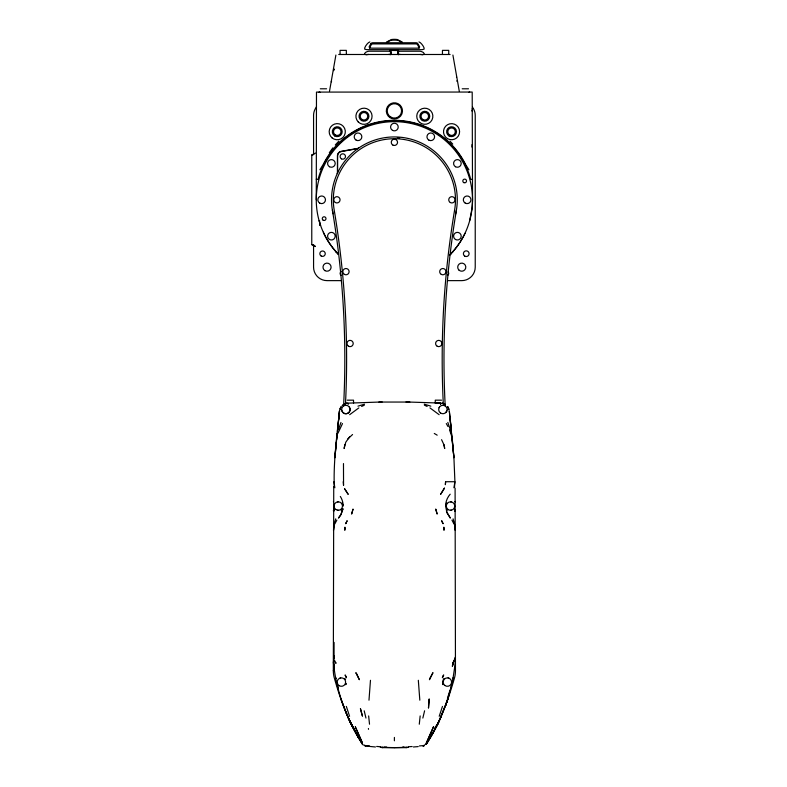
<?xml version="1.0" encoding="UTF-8"?>
<svg xmlns="http://www.w3.org/2000/svg" width="787" height="787" viewBox="0 0 787 787"><rect width="100%" height="100%" fill="white"/><g stroke="black" fill="none" stroke-linecap="round" stroke-linejoin="round"><path stroke-width="1.18" d="M390.824 53.978L390.647 51.873L389.014 51.244L369.398 51.214A5.716 4.948 0 0 0 367.244 51.588L365.453 52.444L364.499 53.91M448.423 409.22L448.777 409.584L447.99 409.673M455.191 509.651L455.171 511.107L455.142 509.651M334.082 642.428L334.022 670.672L333.324 670.78A27.27 27.102 0 0 0 334.564 678.837C341.046 701.679 349.32 724.197 362.463 744.138C346.644 719.377 336.187 691.193 333.324 661.877M348.002 403.613C348.11 404.833 348.759 402.895 348.12 403.908M334.003 509.651C334.072 505.303 333.983 514 334.052 509.651M394.444 747.65L408.502 747.276A4.476 4.447 0 0 0 407.45 747.463A4.476 4.447 0 0 1 406.161 747.65L382.639 747.65L382.639 747.099M440.474 404.016C440.189 402.55 440.897 405.049 440.671 403.751M333.422 501.604L333.422 501.496M343.201 481.723L343.555 485.313L343.476 463.563M333.737 486.563L333.324 670.78M450.921 687.72L450.587 687.149M334.298 487.428C333.314 461.831 336.866 436.303 339.502 410.873L337.485 431.315L339.502 410.873M455.329 510.802L454.906 510.281L455.309 510.92M455.368 501.408L454.935 501.831L455.378 501.604M440.769 403.131L435.978 402.855M420.16 715.924L419.284 724.217M333.914 510.517L333.481 511.009L333.924 510.556M368.985 700.184L370.47 680.293M464.999 233.345L464.999 233.345A78.129 78.129 -45 0 1 450.361 254.329M454.493 487.428L454.916 481.723L453.922 457.759L452.161 437.7M318.961 92.217L319.778 92.207M340.377 409.279C339.177 410.283 341.125 408.522 340.81 409.673M338.587 419.255L338.931 416.589L338.843 417.484M445.58 482.185L445.363 484.684L445.59 481.723L454.916 481.723L453.942 487.773M337.19 433.696L334.868 457.759L336.413 442.137M334.072 524.496L333.501 530.261L334.072 524.496L335.705 518.849M336.649 439.726L337.249 433.716M316.266 107.002L316.099 107.524A13.468 13.468 0 0 0 313.57 115.384L313.57 153.16A1.8 1.8 0 0 1 311.839 154.96M338.626 418.851L338.754 417.759M442.54 682.25L442.717 680.834M455.466 661.877L452.722 680.401L448.069 698.541L445.481 705.752L448.413 696.908L445.481 705.752M329.497 91.292L335.892 55.051M455.161 657.332L452.309 666.274L453.45 663.559M469.672 220.763L472.141 207.611L472.534 199.8L472.2 92.049L316.482 92.089L316.266 199.8M422.845 718.069L424.606 710.789M333.481 510.92L333.511 510.291L333.472 510.871M331.268 81.838L331.593 81.081M447.449 698.344L449.967 690.268M452.122 683.352L453.194 679.889M445.167 706.106L438.113 723.538L426.161 744.384A4.565 4.535 1.1 0 0 426.338 744.138C439.628 724.286 447.626 701.62 454.237 678.837A27.27 27.102 0 0 0 455.466 670.78L455.093 488.176M439.215 716.288L442.461 706.411M471.885 110.977L472.19 110.101M338.636 429.102L340.978 422.422M344.844 444.694L344.106 448.531L345.768 442.225L349.595 436.883M441.989 403.416L441.861 403.416M337.938 433.283L342.512 423.554M448.069 698.541L438.113 723.538L426.338 744.138M446.898 410.844L445.954 412.526L446.249 412.083M334.75 524.034L336.866 520.069M436.834 725.703L441.025 716.829L432.683 733.533M446.229 504.133L446.741 503.09M434.729 728.123L435.909 726.027M429.81 738.255L433.844 731.359M439.067 407.725L439.51 406.997M319.876 169.766L323.182 164.513A79.477 79.477 0 0 1 465.609 164.513L468.914 169.766M329.32 152.717L332.901 147.799M443.248 679.506L443.917 678.542M341.105 510.183L341.932 509.248M347.549 439.205L352.566 434.522M335.282 144.936L338.803 141.178M449.446 255.254L450.253 254.437M315.351 153.042L313.344 154.685L311.77 154.96L311.77 244.649L313.344 244.914L315.351 246.547L314.249 245.475M349.664 414.69L358.833 407.912M448.423 409.456L448.649 409.515M386.437 42.065L391.552 39.507A19.311 16.724 0 0 1 397.238 39.507L402.354 42.065M387.352 42.036L390.637 40.393A22.006 19.055 0 0 1 398.163 40.393L401.439 42.036M456.46 77.136L456.637 77.136M361.627 406.456L364.273 405.246M346.29 403.377L346.575 403.298M338.243 687.199C337.918 687.907 337.771 686.392 337.889 687.749M357.957 406.161L364.46 404.203M339.964 678.119L340.673 677.922M365.965 54.795L368.749 54.421M358.351 148.29L341.135 151.33A4.486 4.486 0 0 0 337.426 155.757L337.426 173.229M424.301 53.9L423.406 52.493L421.557 51.588A5.716 4.948 0 0 0 419.402 51.224L399.806 51.244L398.173 51.883L398.006 53.978A2.243 1.062 0 0 0 398.665 54.736M472.534 179.22L470.764 179.456A79.034 79.034 0 0 0 318.027 179.456L316.266 179.22M450.528 510.281L451.492 510.173M337.584 501.89L338.262 501.831M413.362 746.981L418.222 746.597M369.841 41.927C367.529 42.282 362.305 50.024 365.719 49.424A2.695 1.269 0 0 0 367.283 49.66L421.517 49.66A2.695 1.269 0 0 0 423.081 49.424C426.505 50.024 421.212 42.252 418.959 41.927M347.815 403.121L347.205 403.18L382.128 401.96M336.256 678.463L335.744 678.089L336.265 678.433M403.377 747.316C399.166 747.375 407.696 747.296 403.377 747.365M338.715 54.49L450.085 54.49M320.299 88.793L326.595 88.793M462.205 88.793L468.491 88.793M341.145 280.634L327.038 280.634A13.468 13.468 0 0 1 313.57 267.157L313.57 244.767M447.655 280.634L461.753 280.634A13.468 13.468 0 0 0 475.23 267.157L475.23 115.384A13.468 13.468 0 0 0 472.702 107.524L472.534 107.002M347.244 400.17L353.53 400.17L353.53 403.269M441.546 400.17L435.26 400.17L435.26 403.269M378.931 402.049L409.86 402.049M468.983 92.207L469.652 92.03M406.013 401.95L440.858 403.082M394.346 747.65L380.298 747.276A4.476 4.447 0 0 1 381.351 747.463A4.476 4.447 0 0 0 382.639 747.65M420.042 54.421L422.835 54.795M366.998 745.673L369.408 745.86M376.668 746.44L380.298 746.735A4.496 4.496 0 0 1 380.652 746.765M375.438 746.981L364.942 745.968L365.709 746.115M450.528 501.831L451.217 501.89M337.446 510.202L338.262 510.281M319.65 92.03L319.817 92.207M448.118 677.922L448.875 678.138M424.252 404.174L430.843 406.161M424.39 405.187L427.144 406.446M434.276 433.46L437.188 435.172M429.968 407.912L439.136 414.69M449.997 141.178L452.751 144.07M362.63 744.384L363.289 745.073M446.977 509.405L447.695 510.183M344.883 678.542L345.552 679.496M451.935 520.069L454.109 524.211M349.369 407.105C352.566 413.145 343.712 416.657 341.824 410.607M362.463 744.138L349.979 722.102L340.732 698.541M446.288 423.554L447.97 426.515M441.576 439.677L444.055 444.989L444.685 448.531L443.947 444.694M342.079 503.139L342.847 505.175L342.591 504.192M335.587 662.487L335.99 663.313L334.819 660.824M347.765 716.829L359.079 738.56L350.363 722.555L352.458 726.676L345.67 711.851M323.378 232.175L323.644 232.755M449.574 429.909L451.935 436.942M446.455 511.393L450.331 518.082L446.937 512.76L445.619 506.11A17.452 17.137 -58.9 0 1 450.194 494.206M447.823 422.422L450.479 430.233M346.339 706.411L349.585 716.288M319.099 220.655L320.584 225.436M337.043 684.503L338.115 687.966M453.086 518.849L454.729 524.496L455.289 530.261L454.729 524.496M334.849 487.773L333.885 481.723M364.194 710.809L365.955 718.069M369.516 724.217L368.641 715.924M452.909 55.051L459.293 91.292M450.184 419.255L449.869 416.589L453.922 457.759L449.298 410.873L451.285 428.925M368.405 728.496L368.503 729.323M418.33 680.293L419.815 700.184M406.161 747.099L406.161 747.65M448.738 54.49L448.738 50.358L442.451 50.358L442.451 54.49M394.395 737.419L394.395 740.793M346.349 54.49L346.349 50.358L340.063 50.358L340.063 54.49M319.581 220.685L319.581 225.397M425.875 743.833A3.935 3.935 0 0 1 425.285 744.522M424.557 745.063A3.935 3.935 0 0 1 423.721 745.427M421.802 745.702A268.436 268.436 0 0 1 419.392 745.938M412.132 746.519A268.436 268.436 0 0 1 408.502 746.735M365.07 745.427A3.925 3.925 0 0 1 364.243 745.073M340.328 496.459A17.432 17.117 58.8 0 1 343.171 506.08M445.206 405.866A898.115 898.115 0 0 1 456.401 210.218M333.108 213.818A62.871 62.871 0 0 1 394.641 136.938A62.871 62.871 0 0 1 455.575 214.29M332.399 210.218A898.115 898.115 0 0 1 343.594 405.866M443.307 403.957A899.905 899.905 0 0 1 454.63 209.922A61.071 61.071 0 0 0 394.395 138.728A61.071 61.071 0 0 0 334.17 209.922A899.905 899.905 0 0 1 345.483 403.957M338.39 254.29A78.139 78.139 0 0 1 339.551 144.149A78.139 78.139 0 0 1 449.692 144.592A78.139 78.139 0 0 1 449.967 254.732M336.757 252.548A78.129 78.129 45 0 1 323.821 233.336M358.675 148.064A4.486 4.486 0 0 1 356.905 148.792L341.322 151.557A4.486 4.486 0 0 0 337.613 155.974L337.623 171.812A4.486 4.486 0 0 1 337.22 173.671M397.307 137.902A61.966 61.966 0 0 1 399.668 138.059M311.839 244.649A1.8 1.8 0 0 1 313.57 246.439M341.204 275.361A2.204 2.204 0 0 1 341.204 271.535M471.767 144.887A1.456 1.456 0 0 1 471.767 146.943M448.049 271.889A2.204 2.204 0 0 1 447.596 275.361M333.481 70.515A3.148 2.725 90 0 1 334.19 69.108M333.629 70.633A2.695 2.331 90 0 1 334.239 69.423M400.249 54.421A2.577 1.22 0 0 1 397.681 53.201L397.71 51.332A2.617 1.24 0 0 1 398.232 50.752A2.518 1.19 0 0 1 398.724 50.525L389.821 50.437L390.598 50.752A2.617 1.24 0 0 1 391.129 51.342L391.149 53.201A2.577 1.22 0 0 1 388.581 54.421M390.775 54.185A2.243 1.062 0 0 1 390.165 54.736M419.048 48.322A2.243 1.062 0 0 0 419.176 47.614L417.366 44.475A2.272 1.072 0 0 0 416.038 43.915L372.753 43.915A2.272 1.072 0 0 0 371.434 44.475L369.624 47.614A2.243 1.062 0 0 0 369.742 48.322M454.797 509.651L454.778 511.107L454.748 509.651M333.609 509.278C333.639 514.364 333.658 505.952 333.609 509.278M333.904 665.546C333.934 670.455 333.954 662.379 333.904 665.546M333.914 656.565C333.954 661.651 333.973 653.22 333.914 656.565M344.844 528.726L344.804 530.261L344.932 527.172L344.844 528.726M452.545 678.463L453.056 678.079L452.535 678.433M429.161 699.112L428.492 707.897L429.161 699.112M472.515 108.281L472.407 109.157L472.515 108.281M442.55 403.574L441.93 403.239L442.569 403.534M446.022 504.782L445.914 505.382L446.022 504.782M342.945 508.904L341.174 514.177L338.459 518.082L340.555 515.308L342.945 508.904M352.999 509.228L351.7 513.872L352.999 509.228M346.064 683.687L345.729 684.621L346.064 683.687M340.014 408.837L341.096 406.82L340.014 408.837M429.928 678.374L429.436 679.732L432.968 672.669L429.928 678.374M345.975 523.207L345.749 523.729L347.156 520.699L345.975 523.207M433.46 726.893L426.318 743.066L433.46 726.893M453.981 660.824L452.81 663.313L453.981 660.824M443.248 675.846L442.363 677.755L443.691 674.941L443.248 675.846M444.429 488.156L440.69 494.206L444.429 488.156M370.913 43.619L369.231 46.59A2.656 1.259 0 0 0 371.789 48.164L417.002 48.164A2.656 1.259 0 0 0 419.569 46.59L417.523 43.246A2.705 1.279 0 0 0 416.166 42.754L372.625 42.754A2.705 1.279 0 0 0 371.277 43.246L370.913 43.619M452.751 251.761L452.181 252.401L452.751 251.761M451.551 253.08L450.469 254.221L451.551 253.08M342.306 405.443L346.605 403.249L342.306 405.443M423.357 745.584L422.983 745.683A2.695 2.204 88.6 0 0 423.357 745.584M423.868 745.958L423.072 746.115L423.868 745.958M384.007 747.325L386.87 747.335L384.007 747.325M365.807 745.683L365.443 745.584A2.695 2.204 -88.7 0 0 365.807 745.683M442.904 403.426L442.402 403.298L445.255 404.498L442.904 403.426M457.04 80.884L457.414 81.454L457.109 80.963M338.331 254.221L337.239 253.08L338.331 254.221M336.62 252.401L336.039 251.761L336.62 252.401M348.1 494.206L344.608 488.766L348.1 494.206M447.833 407.007L447.528 406.594L448.954 409.319L447.833 407.007M356.865 674.243L355.832 672.669L359.364 679.732L356.865 674.243M345.542 675.846L345.119 674.951L346.437 677.764L345.542 675.846M442.825 523.207L441.645 520.699L443.042 523.729L442.825 523.207M362.473 743.066L355.33 726.893L362.473 743.066M398.006 52.276L397.681 51.499L398.006 52.276M443.061 684.621L442.727 683.687L443.061 684.621M437.1 513.872L435.791 509.228L437.1 513.872M438.723 410.204L438.723 410.204M362.394 715.973L360.446 708.723L362.394 715.973M443.957 528.726L443.858 527.172L443.996 530.261L443.957 528.726M448.069 509.494A4.22 4.22 0 0 0 454.729 506.474A4.22 4.22 0 0 0 448.787 502.214A4.22 4.22 0 0 0 448.069 509.494M440.435 412.939A4.22 4.22 0 0 0 447.095 409.929A4.22 4.22 0 0 0 441.153 405.669A4.22 4.22 0 0 0 440.435 412.939M343.437 412.939A4.22 4.22 0 0 0 350.097 409.929A4.22 4.22 0 0 0 344.155 405.669A4.22 4.22 0 0 0 343.437 412.939M335.803 509.494A4.22 4.22 0 0 0 342.463 506.474A4.22 4.22 0 0 0 336.521 502.214A4.22 4.22 0 0 0 335.803 509.494M339.217 685.703A4.23 4.23 0 0 0 345.631 682.181A4.23 4.23 0 0 0 339.374 678.384A4.23 4.23 0 0 0 339.217 685.703M444.97 685.546A4.22 4.22 0 0 0 451.59 682.457A4.22 4.22 0 0 0 445.599 678.266A4.22 4.22 0 0 0 444.97 685.546M341.45 158.836A2.695 2.695 0 0 0 345.493 156.505A2.695 2.695 0 0 0 341.45 154.173A2.695 2.695 0 0 0 341.45 158.836M348.493 346.221A3.148 3.148 0 0 0 353.215 343.496A3.148 3.148 0 0 0 348.493 340.781A3.148 3.148 0 0 0 348.493 346.221M344.391 274.378A3.148 3.148 0 0 0 349.113 271.653A3.148 3.148 0 0 0 344.391 268.928A3.148 3.148 0 0 0 344.391 274.378M335.351 202.525A3.148 3.148 0 0 0 340.063 199.8A3.148 3.148 0 0 0 335.351 197.084A3.148 3.148 0 0 0 335.351 202.525M392.831 145.044A3.148 3.148 0 0 0 397.543 142.319A3.148 3.148 0 0 0 392.831 139.604A3.148 3.148 0 0 0 392.831 145.044M450.302 202.525A3.148 3.148 0 0 0 455.024 199.8A3.148 3.148 0 0 0 450.302 197.084A3.148 3.148 0 0 0 450.302 202.525M441.261 274.378A3.148 3.148 0 0 0 445.973 271.653A3.148 3.148 0 0 0 441.261 268.928A3.148 3.148 0 0 0 441.261 274.378M437.159 346.221A3.148 3.148 0 0 0 441.871 343.496A3.148 3.148 0 0 0 437.159 340.781A3.148 3.148 0 0 0 437.159 346.221M465.235 203.105A3.817 3.817 0 0 0 470.96 199.8A3.817 3.817 0 0 0 465.235 196.494A3.817 3.817 0 0 0 465.235 203.105M455.486 166.736A3.817 3.817 0 0 0 461.212 163.43A3.817 3.817 0 0 0 455.486 160.125A3.817 3.817 0 0 0 455.486 166.736M428.866 140.106A3.817 3.817 0 0 0 434.591 136.8A3.817 3.817 0 0 0 428.866 133.495A3.817 3.817 0 0 0 428.866 140.106M392.487 130.357A3.817 3.817 0 0 0 398.212 127.051A3.817 3.817 0 0 0 392.487 123.746A3.817 3.817 0 0 0 392.487 130.357M356.118 140.106A3.817 3.817 0 0 0 361.843 136.8A3.817 3.817 0 0 0 356.118 133.495A3.817 3.817 0 0 0 356.118 140.106M329.487 166.736A3.817 3.817 0 0 0 335.213 163.43A3.817 3.817 0 0 0 329.487 160.125A3.817 3.817 0 0 0 329.487 166.736M319.738 203.105A3.817 3.817 0 0 0 325.464 199.8A3.817 3.817 0 0 0 319.738 196.494A3.817 3.817 0 0 0 319.738 203.105M329.487 239.484A3.817 3.817 0 0 0 335.213 236.179A3.817 3.817 0 0 0 329.487 232.873A3.817 3.817 0 0 0 329.487 239.484M455.486 239.484A3.817 3.817 0 0 0 461.212 236.179A3.817 3.817 0 0 0 455.486 232.873A3.817 3.817 0 0 0 455.486 239.484M463.74 182.584A1.859 1.859 0 0 0 466.524 180.971A1.859 1.859 0 0 0 463.74 179.367A1.859 1.859 0 0 0 463.74 182.584M323.201 220.242A1.859 1.859 0 0 0 325.985 218.629A1.859 1.859 0 0 0 323.201 217.025A1.859 1.859 0 0 0 323.201 220.242M419.628 122.418A8.047 8.047 0 0 0 432.742 117.647A8.047 8.047 0 0 0 422.058 108.685A8.047 8.047 0 0 0 419.628 122.418M389.762 117.509A8.086 8.086 0 0 0 402.452 111.597A8.086 8.086 0 0 0 390.982 103.559A8.086 8.086 0 0 0 389.762 117.509M358.272 121.965A8.086 8.086 0 0 0 371.798 118.345A8.086 8.086 0 0 0 361.892 108.449A8.086 8.086 0 0 0 358.272 121.965M332.055 137.882A8.086 8.086 0 0 0 345.208 133.092A8.086 8.086 0 0 0 334.485 124.1A8.086 8.086 0 0 0 332.055 137.882M447.528 138.66A8.047 8.047 0 0 0 459.598 131.695A8.047 8.047 0 0 0 447.528 124.72A8.047 8.047 0 0 0 447.528 138.66M325.011 270.669A4.053 4.053 0 0 0 331.091 267.157A4.053 4.053 0 0 0 325.011 263.655A4.053 4.053 0 0 0 325.011 270.669M321.194 256.031A2.705 2.705 0 0 0 325.257 253.689A2.705 2.705 0 0 0 321.194 251.348A2.705 2.705 0 0 0 321.194 256.031M458.89 270.03A4.053 4.053 0 0 0 465.668 268.21A4.053 4.053 0 0 0 460.71 263.252A4.053 4.053 0 0 0 458.89 270.03M464.822 256.159A2.853 2.853 0 0 0 469.101 253.689A2.853 2.853 0 0 0 464.822 251.22A2.853 2.853 0 0 0 464.822 256.159M422.334 120.529A4.938 4.938 0 0 0 429.751 116.25A4.938 4.938 0 0 0 422.334 111.97A4.938 4.938 0 0 0 422.334 120.529M422.924 119.506A3.758 3.758 0 0 0 428.571 116.25A3.758 3.758 0 0 0 422.924 112.994A3.758 3.758 0 0 0 422.924 119.506M390.805 117.115A7.181 7.181 0 0 0 401.586 110.888A7.181 7.181 0 0 0 390.805 104.671A7.181 7.181 0 0 0 390.805 117.115M361.518 120.529A4.938 4.938 0 0 0 368.926 116.25A4.938 4.938 0 0 0 361.518 111.97A4.938 4.938 0 0 0 361.518 120.529M362.109 119.506A3.758 3.758 0 0 0 367.745 116.25A3.758 3.758 0 0 0 362.109 112.994A3.758 3.758 0 0 0 362.109 119.506M334.78 135.974A4.938 4.938 0 0 0 342.188 131.695A4.938 4.938 0 0 0 334.78 127.415A4.938 4.938 0 0 0 334.78 135.974M335.37 134.951A3.758 3.758 0 0 0 341.007 131.695A3.758 3.758 0 0 0 335.37 128.438A3.758 3.758 0 0 0 335.37 134.951M449.082 135.974A4.938 4.938 0 0 0 456.49 131.695A4.938 4.938 0 0 0 449.082 127.415A4.938 4.938 0 0 0 449.082 135.974M449.672 134.951A3.758 3.758 0 0 0 455.309 131.695A3.758 3.758 0 0 0 449.672 128.438A3.758 3.758 0 0 0 449.672 134.951"/></g></svg>
